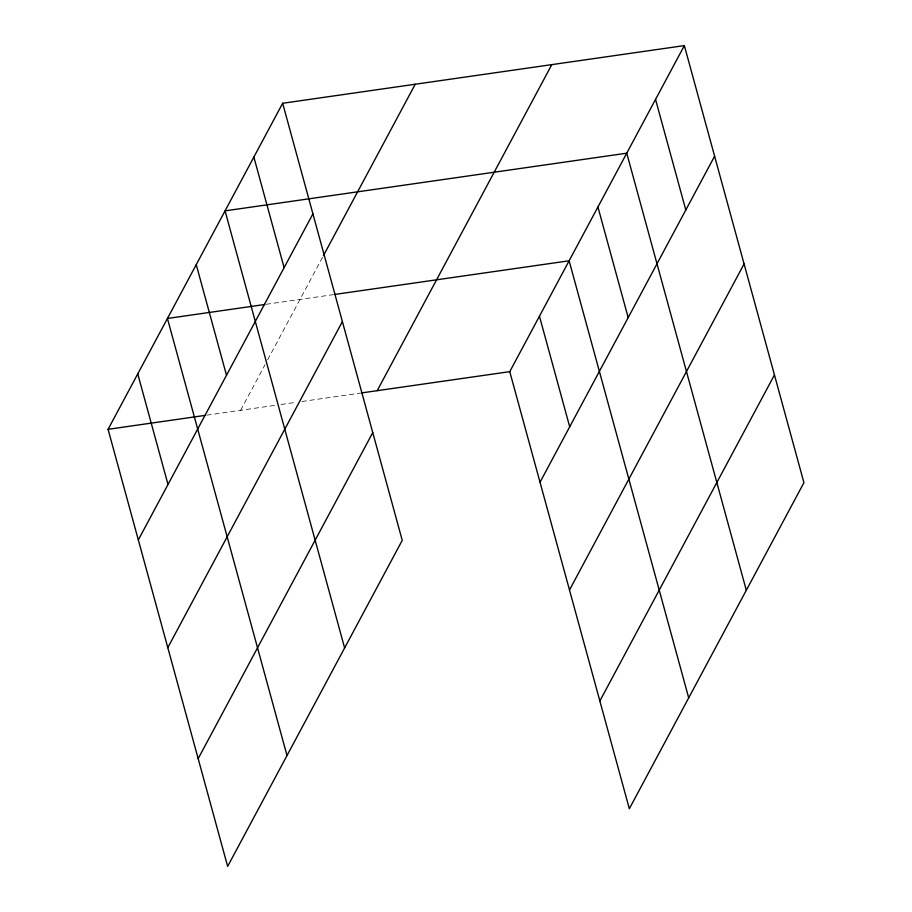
<?xml version="1.0" encoding="UTF-8"?>
<svg xmlns="http://www.w3.org/2000/svg" width="912" height="912" viewBox="0 0 912 912"><rect width="100%" height="100%" fill="white"/><g stroke="black" fill="none" stroke-linecap="round" stroke-linejoin="round"><path stroke-width="0.68" stroke-dasharray="4.56 3.42" d="M240.631 410.286L265.039 364.709M267.672 359.784L322.768 256.899M266.144 304.289L333.439 294.633M206.785 415.142L275.47 405.281M281.044 404.483L296.377 402.283M301.952 401.485L360.479 393.083"/><path stroke-width="1.37" d="M282.663 103.273L402.238 540.349L227.647 866.4L108.072 429.324L282.663 103.273L684.353 45.6L803.928 482.676L629.337 808.727L509.762 371.651L684.353 45.6M138.328 539.915L312.919 213.864M323.441 255.645L415.222 84.246M167.797 647.657L342.388 321.605M377.203 390.678L551.794 64.638M198.166 758.659L372.757 432.607M540.018 482.243L714.609 156.191M569.498 589.984L744.089 263.933M599.857 700.986L774.448 374.935M264.742 304.494L167.432 318.47L287.006 755.546M334.829 294.428L569.122 260.786L688.697 697.874M108.072 429.324L205.371 415.348M361.882 392.878L509.762 371.651M655.546 99.397L685.801 209.988M746.312 590.269L626.738 153.193L225.047 210.866L344.622 647.953M597.93 206.99L628.186 317.581M539.448 316.213L569.704 426.805M253.855 157.069L284.111 267.661M196.24 264.662L226.495 375.254M137.758 373.897L168.013 484.489"/></g></svg>
